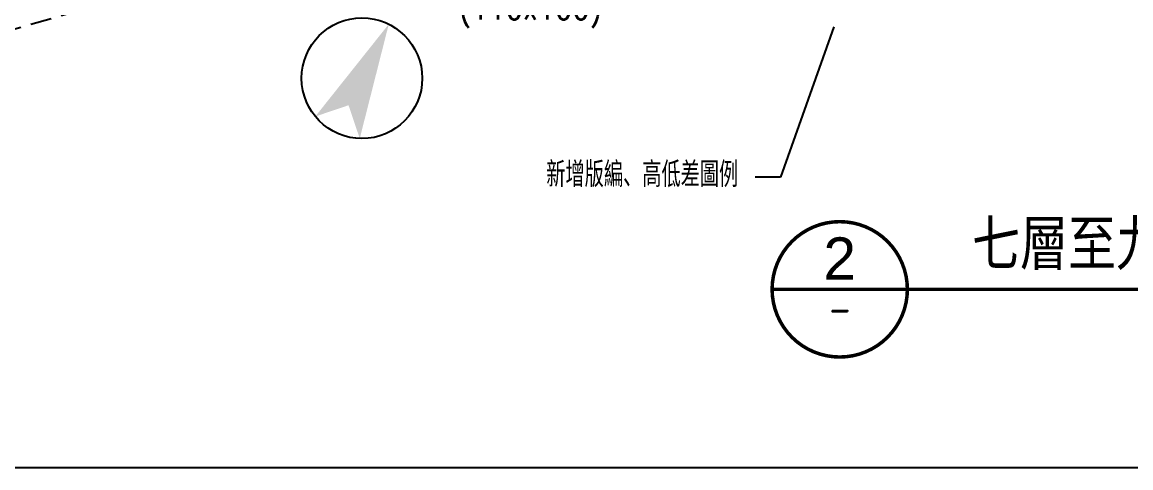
# Model space of a CAD drawing. Header units: millimetres. Extents: x -3377 to 119122, y -22007 to 15479.
# Drawn here: x 51182 to 53156, y 0 to 793 of the extents above; entities that cross this region are included whole.
import ezdxf
from ezdxf import colors
from ezdxf.entities.mleader import LeaderData, LeaderLine
from ezdxf.enums import TextEntityAlignment as Align
from ezdxf.math import Vec2, Vec3

# ---------------------------------------------------------------- set-up
doc = ezdxf.new("R2010")
doc.units = ezdxf.units.MM
doc.header["$LTSCALE"] = 150
doc.header["$MEASUREMENT"] = 0
doc.linetypes.add('HIDDEN', pattern=[0.375, 0.25, -0.125])
doc.layers.get('0').update_dxf_attribs({"plot": 0})
doc.layers.add('S-ARCH', color=252, linetype='Continuous', plot=False)
doc.layers.add('S-CLOUD_20220217(結構依建築圖2022-0216修改)', color=4, linetype='Continuous', plot=False)
for name, color, linetype in [('S-TEXTC', 3, 'Continuous'), ('S-TITLE', 2, 'Continuous'), ('指北針', 7, 'Continuous')]:
    doc.layers.add(name, color=color, linetype=linetype)
doc.styles.add('CD1', font='romand', dxfattribs={"height": 3})
doc.styles.add('CH1a', font='helvbld.shx', dxfattribs={"height": 6, "bigfont": 'lmp.shx'})
doc.styles.add('CS4', font='romans.shx', dxfattribs={"width": 0.7, "height": 45, "bigfont": 'lsp.shx'})
doc.styles.add('LSP', font='SIMPLEX.shx', dxfattribs={"width": 0.8, "bigfont": 'lsp.shx'})

# ---------------------------------------------------------------- blocks, each defined once
blk = doc.blocks.new('DwFm')
blk.add_lwpolyline([(-12110.4, 0), (0, 0), (0, -7760.1), (-12110.4, -7760.1)], close=True)
at = {"layer": 'DEFPOINTS', "color": 252, "linetype": 'HIDDEN'}
blk.add_lwpolyline([(-6560.9, -6171), (-12110.4, -7760.1)], dxfattribs=at)
blk = doc.blocks.new('A$C536C7597')
at = {"layer": '指北針', "color": 252}
blk.add_circle((-2204.4, -895.7), 107.4, dxfattribs=at)
for points in [[(-2228.3, -943.8), (-2287.5, -963.8), (-2156.6, -799.4)], [(-2156.6, -799.4), (-2208.3, -1003), (-2228.3, -943.8)]]:
    blk.add_solid(points, dxfattribs=at)
blk = doc.blocks.new('2022-0217')
blk.add_blockref('A$C536C7597', (41880.7, -6171))
blk = doc.blocks.new('_None')

msp = doc.modelspace()

# ---------------------------------------------------------------- linework, layer by layer
at = {"layer": 'S-TITLE', "const_width": 6.25}
msp.add_lwpolyline([(52517.2, 317.68, 1), (52758.14, 317.68, 1)], format="xyb", close=True, dxfattribs=at)
msp.add_lwpolyline([(52517.2, 317.68), (54740.07, 317.68)], dxfattribs=at)

# ---------------------------------------------------------------- block references
msp.add_blockref('DwFm', (60552, 7760.14))
at = {"layer": 'S-ARCH'}
msp.add_blockref('2022-0217', (12110.4, 7760.14), dxfattribs=at)

# ---------------------------------------------------------------- texts
at = {"layer": 'S-TEXTC', "style": 'CS4', "width": 0.8}
msp.add_text('(110x100)', height=45, dxfattribs=at).set_placement((52213.93, 798.2), align=Align.RIGHT)
at = {"layer": 'S-TITLE', "style": 'CS4'}
msp.add_text('七層至九層結構平面圖(7F~9F)', height=90, dxfattribs=at).set_placement((52873.39, 352.08))
at = {"layer": 'S-TITLE'}
for s, height, style, p in [('2', 75, 'CH1a', (52637.67, 373.21)), ('-', 37.5, 'CD1', (52637.67, 280.75))]:
    msp.add_text(s, height=height, dxfattribs=dict(at, style=style)).set_placement(p, align=Align.MIDDLE)

# ---------------------------------------------------------------- leaders
at = {"layer": 'S-CLOUD_20220217(結構依建築圖2022-0216修改)'}
ml = msp.add_multileader_mtext('Standard', dxfattribs=at)
ml.set_content('新增版編、高低差圖例', color=256, style='LSP')
ml.set_leader_properties(color=256)
ml.set_arrow_properties(name='NONE')
ml.build(insert=Vec2(0, 0))
ml.multileader.update_dxf_attribs({"text_left_attachment_type": 2, "text_right_attachment_type": 2, "dogleg_length": 3, "arrow_head_size": 30, "scale": 15})
ctx = ml.context
ctx.base_point, ctx.scale, ctx.char_height, ctx.arrow_head_size, ctx.landing_gap_size, ctx.plane_origin = Vec3(51986.85, 517.33), 15, 45, 30, 30, Vec3(52627.04, 784.79)
ctx.left_attachment, ctx.right_attachment, ctx.text_align_type = 2, 2, 2
notes = []
notes.append((ctx, [(0, (1, 1, 0), (52531.95, 517.33), (-1, 0), 45, [(0, [(52627.04, 784.79)], 0, [])])]))
ctx.mtext.insert, ctx.mtext.alignment, ctx.mtext.flow_direction = Vec3(52456.95, 544.61), 3, 5
for ctx, leaders in notes:
    for number, flags, end, landing, length, lines in leaders:
        leader = LeaderData()
        leader.index, (leader.has_last_leader_line, leader.has_dogleg_vector, leader.attachment_direction) = number, flags
        leader.last_leader_point, leader.dogleg_vector, leader.dogleg_length = Vec3(end), Vec3(landing), length
        for number, points, colour, breaks in lines:
            line = LeaderLine()
            line.index, line.vertices, line.color, line.breaks = number, Vec3.list(points), colors.encode_raw_color(colour), breaks
            leader.lines.append(line)
        ctx.leaders.append(leader)

doc.saveas('drawing.dxf')
